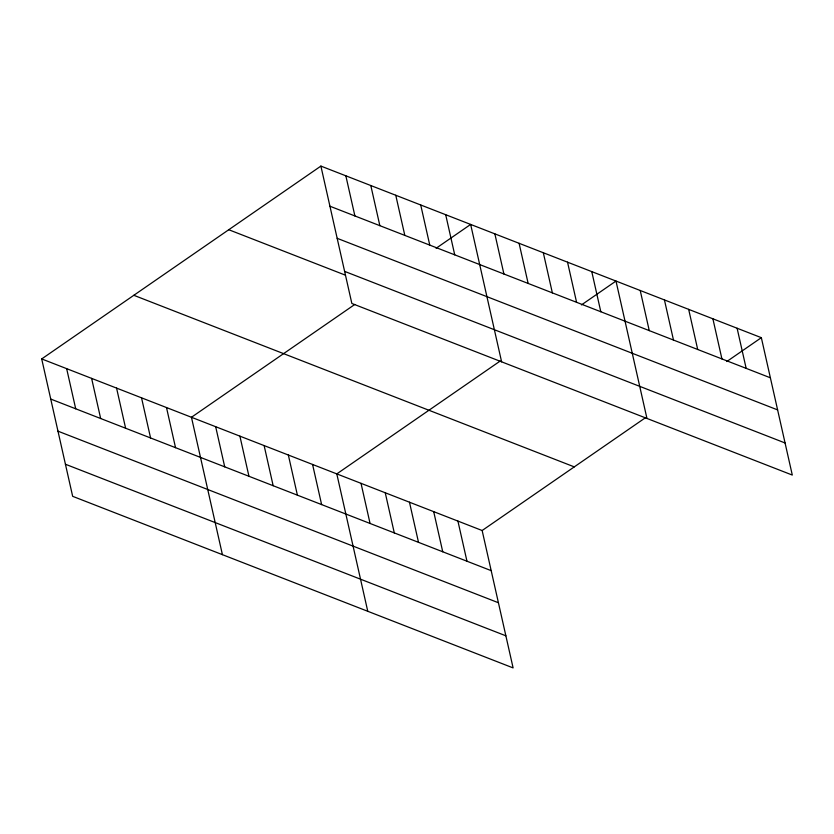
<?xml version="1.0" encoding="UTF-8"?>
<svg xmlns="http://www.w3.org/2000/svg" width="834" height="834" viewBox="0 0 834 834"><rect width="100%" height="100%" fill="white"/><g stroke="black" fill="none" stroke-linecap="round" stroke-linejoin="round"><path stroke-width="1.25" d="M41.7 358.933L482.146 530.518L513.108 667.909L72.662 496.324L41.7 358.933L320.892 166.091L761.338 337.676L792.3 475.067L351.854 303.482L320.892 166.091M354.784 304.462L191.455 417.271L222.417 554.662M436.099 248.292L470.647 224.429L501.609 361.82M500.129 361.08L336.8 473.9L367.763 611.291M581.444 304.921L615.992 281.048L646.955 418.439M482.146 530.518L645.474 417.709M726.789 361.539L761.338 337.676M329.941 206.227L770.387 377.802M337.165 238.315L777.611 409.901M344.619 271.384L785.065 442.969M228.756 229.725L345.234 275.105M133.836 295.299L574.282 466.884M50.749 399.069L491.195 570.654M57.973 431.168L498.419 602.742M65.427 464.236L505.873 635.81M737.11 328.242L746.159 368.367M712.893 318.796L721.931 358.933M688.665 309.362L697.704 349.498M664.437 299.927L673.486 340.063M640.22 290.493L649.259 330.618M591.765 271.613L600.814 311.749M567.537 262.178L576.586 302.315M543.32 252.744L552.358 292.87M519.092 243.299L528.141 283.435M494.864 233.864L503.913 274M445.69 214.703L454.728 254.839M420.722 204.987L429.771 245.113M395.764 195.26L404.813 235.397M457.918 521.083L466.967 561.219M370.807 185.534L379.856 225.67M433.701 511.649L442.739 551.774M345.849 175.818L354.898 215.943M409.473 502.204L418.512 542.34M385.245 492.769L394.294 532.905M361.018 483.334L370.067 523.471M312.573 464.455L321.622 504.591M288.345 455.02L297.394 495.156M264.128 445.585L273.166 485.722M239.9 436.151L248.949 476.277M215.672 426.716L224.721 466.842M166.498 407.555L175.536 447.681M141.53 397.828L150.579 437.965M116.572 388.102L125.621 428.238M91.615 378.386L100.664 418.512M66.657 368.659L75.706 408.796"/></g></svg>
